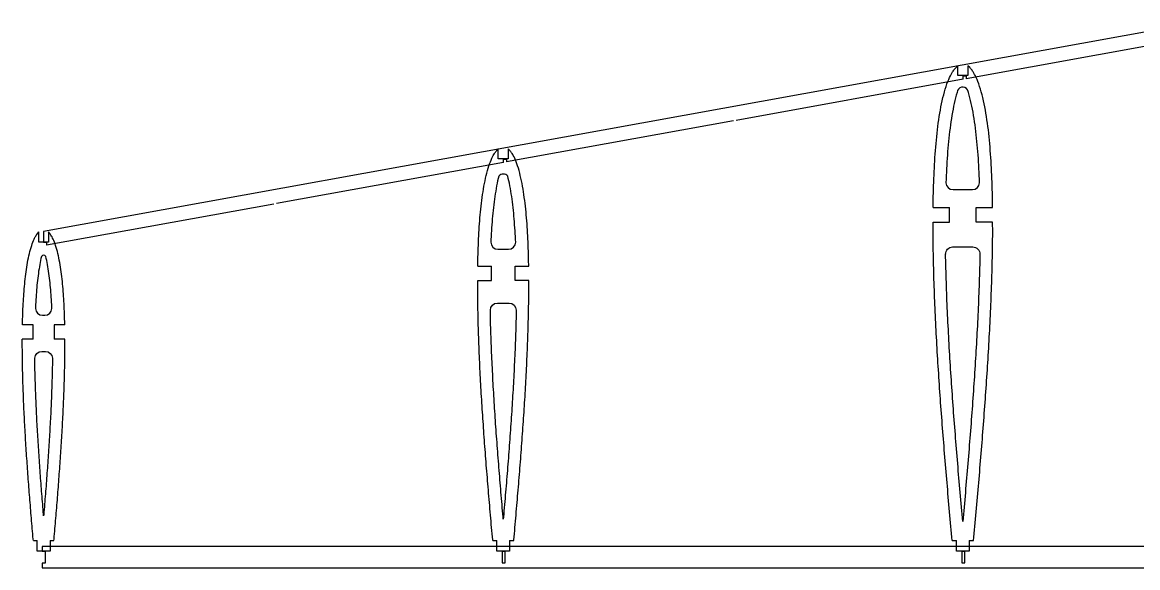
# Model space of a CAD drawing. Header units: millimetres. Extents: x 126 to 551, y 135 to 428.
# Drawn here: x 407.28 to 454.6, y 134.75 to 157.9 of the extents above; entities that cross this region are included whole.
import ezdxf

# ---------------------------------------------------------------- set-up
doc = ezdxf.new("R2010")
doc.units = ezdxf.units.MM
doc.layers.add('7', color=7, linetype='Continuous')

msp = doc.modelspace()

# ---------------------------------------------------------------- linework, layer by layer
for p, q in [((457.234, 157.905), (408.184, 149.024)), ((456.964, 157.256), (447.319, 155.507)), ((446.974, 155.642), (446.974, 156.062)), ((447.394, 156.062), (447.394, 155.642)), ((447.199, 155.486), (437.569, 153.74)), ((447.394, 155.642), (446.974, 155.642)), ((447.199, 155.486), (447.199, 155.633)), ((447.199, 155.633), (447.319, 155.633)), ((447.319, 155.633), (447.319, 155.507)), ((437.449, 153.719), (427.819, 151.973)), ((427.474, 152.107), (427.474, 152.534)), ((427.894, 152.534), (427.894, 152.107)), ((427.699, 151.952), (418.069, 150.206)), ((427.894, 152.107), (427.474, 152.107)), ((427.699, 151.952), (427.699, 152.099)), ((427.699, 152.099), (427.819, 152.099)), ((427.819, 152.099), (427.819, 151.973)), ((417.949, 150.184), (408.304, 148.436)), ((445.921, 150.037), (446.616, 150.037)), ((446.616, 149.42), (446.616, 150.037)), ((447.751, 149.42), (447.751, 150.037)), ((447.751, 150.037), (448.446, 150.037)), ((445.923, 149.42), (446.616, 149.42)), ((448.444, 149.42), (447.751, 149.42)), ((407.974, 148.565), (407.974, 149.009)), ((408.184, 149.024), (408.184, 148.565)), ((408.393, 149.004), (408.393, 148.565)), ((408.393, 148.565), (407.974, 148.565)), ((408.184, 148.565), (408.304, 148.565)), ((408.304, 148.565), (408.304, 148.436)), ((426.603, 147.554), (427.184, 147.554)), ((427.184, 146.937), (427.184, 147.554)), ((428.183, 146.937), (428.183, 147.554)), ((428.183, 147.554), (428.764, 147.554)), ((426.605, 146.937), (427.184, 146.937)), ((428.763, 146.937), (428.183, 146.937)), ((407.744, 145.052), (407.288, 145.052)), ((407.744, 144.452), (407.744, 145.052)), ((408.631, 145.052), (408.631, 144.452)), ((409.079, 145.052), (408.631, 145.052)), ((407.744, 144.452), (407.279, 144.452)), ((409.088, 144.452), (408.631, 144.452)), ((407.747, 135.902), (407.914, 135.902)), ((407.914, 135.452), (407.914, 135.902)), ((408.454, 135.902), (408.62, 135.902)), ((408.454, 135.902), (408.454, 135.452)), ((427.237, 135.902), (427.414, 135.902)), ((427.414, 135.452), (427.414, 135.902)), ((427.954, 135.902), (428.13, 135.902)), ((427.954, 135.902), (427.954, 135.452)), ((446.73, 135.902), (446.914, 135.902)), ((446.914, 135.452), (446.914, 135.902)), ((447.454, 135.902), (447.637, 135.902)), ((447.454, 135.902), (447.454, 135.452)), ((408.454, 135.452), (407.914, 135.452)), ((511.774, 135.647), (408.124, 135.647)), ((408.124, 135.647), (408.124, 135.452)), ((408.124, 135.452), (408.244, 135.452)), ((408.244, 135.452), (408.244, 134.942)), ((427.954, 135.452), (427.414, 135.452)), ((427.759, 135.437), (427.639, 135.437)), ((427.639, 135.437), (427.639, 134.957)), ((427.759, 134.957), (427.759, 135.437)), ((447.454, 135.452), (446.914, 135.452)), ((447.259, 135.437), (447.139, 135.437)), ((447.139, 135.437), (447.139, 134.957)), ((447.259, 134.957), (447.259, 135.437)), ((408.124, 134.942), (408.124, 134.747)), ((408.244, 134.942), (408.124, 134.942)), ((427.639, 134.957), (427.759, 134.957)), ((447.139, 134.957), (447.259, 134.957)), ((408.124, 134.747), (511.774, 134.747))]:
    msp.add_line(p, q)
for centre, radius, start, end in [((447.177, 154.919), 0.233, 12.6307, 157.8204), ((427.684, 151.213), 0.246, 39.9525, 140.0475), ((408.183, 147.897), 0.114, 35.7975, 144.2025)]:
    msp.add_arc(centre, radius, start, end)
at = {"layer": '7', "linetype": 'Continuous'}
for points in [[(445.921, 150.037), (445.921, 150.055), (445.923, 150.207), (445.926, 150.359), (445.929, 150.51), (445.932, 150.662), (445.936, 150.813), (445.941, 150.964), (445.946, 151.115), (445.951, 151.266), (445.958, 151.416), (445.964, 151.566), (445.972, 151.716), (445.98, 151.865), (445.989, 152.014), (445.998, 152.163), (446.009, 152.311), (446.02, 152.459), (446.032, 152.607), (446.044, 152.754), (446.058, 152.9), (446.073, 153.045), (446.088, 153.19), (446.105, 153.334), (446.122, 153.477), (446.141, 153.62), (446.161, 153.761), (446.182, 153.901), (446.205, 154.039), (446.229, 154.177), (446.254, 154.312), (446.281, 154.446), (446.309, 154.576), (446.339, 154.706), (446.37, 154.831), (446.403, 154.955), (446.437, 155.07), (446.473, 155.185), (446.508, 155.288), (446.546, 155.39), (446.581, 155.476), (446.619, 155.561), (446.651, 155.628), (446.686, 155.694), (446.715, 155.744), (446.746, 155.794), (446.771, 155.831), (446.797, 155.868), (446.819, 155.897), (446.841, 155.924), (446.86, 155.946), (446.879, 155.967), (446.896, 155.985), (446.974, 156.062)], [(448.446, 150.037), (448.444, 150.207), (448.441, 150.359), (448.438, 150.51), (448.435, 150.662), (448.431, 150.813), (448.426, 150.964), (448.421, 151.115), (448.416, 151.266), (448.41, 151.416), (448.403, 151.566), (448.395, 151.716), (448.387, 151.865), (448.378, 152.014), (448.369, 152.163), (448.359, 152.311), (448.347, 152.459), (448.336, 152.607), (448.323, 152.754), (448.309, 152.9), (448.295, 153.045), (448.279, 153.19), (448.263, 153.334), (448.245, 153.477), (448.226, 153.62), (448.206, 153.761), (448.185, 153.901), (448.162, 154.039), (448.138, 154.177), (448.113, 154.312), (448.086, 154.446), (448.058, 154.576), (448.028, 154.706), (447.997, 154.831), (447.964, 154.955), (447.93, 155.07), (447.894, 155.185), (447.859, 155.288), (447.821, 155.39), (447.786, 155.476), (447.749, 155.561), (447.716, 155.628), (447.681, 155.694), (447.652, 155.744), (447.622, 155.794), (447.597, 155.831), (447.57, 155.868), (447.548, 155.897), (447.526, 155.924), (447.507, 155.946), (447.488, 155.967), (447.471, 155.985), (447.394, 156.062)], [(446.961, 155.007), (446.934, 154.919), (446.903, 154.814), (446.873, 154.699), (446.844, 154.584), (446.815, 154.462), (446.789, 154.339), (446.764, 154.212), (446.739, 154.083), (446.717, 153.952), (446.695, 153.82), (446.675, 153.684), (446.655, 153.549), (446.637, 153.41), (446.62, 153.272), (446.604, 153.132), (446.589, 152.991), (446.574, 152.849), (446.561, 152.707), (446.549, 152.563), (446.537, 152.419), (446.526, 152.274), (446.516, 152.128), (446.507, 151.982), (446.498, 151.836), (446.49, 151.689), (446.483, 151.541), (446.476, 151.393), (446.47, 151.245), (446.464, 151.097), (446.464, 151.09)], [(447.891, 151.09), (447.891, 151.097), (447.885, 151.245), (447.879, 151.393), (447.872, 151.541), (447.865, 151.689), (447.857, 151.836), (447.848, 151.982), (447.839, 152.128), (447.829, 152.274), (447.818, 152.419), (447.806, 152.563), (447.794, 152.707), (447.781, 152.849), (447.766, 152.991), (447.751, 153.132), (447.735, 153.272), (447.718, 153.41), (447.7, 153.549), (447.68, 153.684), (447.66, 153.82), (447.638, 153.952), (447.616, 154.083), (447.591, 154.212), (447.566, 154.339), (447.54, 154.462), (447.511, 154.584), (447.482, 154.699), (447.452, 154.814), (447.421, 154.919), (447.394, 155.007)], [(426.603, 147.554), (426.605, 147.67), (426.608, 147.8), (426.611, 147.93), (426.614, 148.059), (426.618, 148.189), (426.622, 148.318), (426.627, 148.447), (426.633, 148.576), (426.639, 148.705), (426.645, 148.833), (426.652, 148.961), (426.659, 149.089), (426.667, 149.217), (426.676, 149.344), (426.686, 149.471), (426.696, 149.597), (426.707, 149.723), (426.719, 149.848), (426.731, 149.973), (426.745, 150.097), (426.759, 150.221), (426.774, 150.343), (426.79, 150.465), (426.807, 150.586), (426.825, 150.706), (426.845, 150.825), (426.865, 150.943), (426.887, 151.058), (426.91, 151.174), (426.934, 151.285), (426.96, 151.397), (426.986, 151.503), (427.015, 151.609), (427.044, 151.709), (427.075, 151.807), (427.105, 151.895), (427.137, 151.983), (427.167, 152.056), (427.199, 152.129), (427.227, 152.186), (427.257, 152.243), (427.282, 152.286), (427.308, 152.329), (427.33, 152.361), (427.352, 152.393), (427.371, 152.417), (427.39, 152.441), (427.406, 152.459), (427.474, 152.534)], [(428.764, 147.554), (428.759, 147.8), (428.756, 147.93), (428.753, 148.059), (428.749, 148.189), (428.745, 148.318), (428.74, 148.447), (428.735, 148.576), (428.729, 148.705), (428.722, 148.833), (428.715, 148.961), (428.708, 149.089), (428.7, 149.217), (428.691, 149.344), (428.681, 149.471), (428.671, 149.597), (428.66, 149.723), (428.649, 149.848), (428.636, 149.973), (428.623, 150.097), (428.608, 150.221), (428.593, 150.343), (428.577, 150.465), (428.56, 150.586), (428.542, 150.706), (428.523, 150.825), (428.502, 150.943), (428.48, 151.058), (428.457, 151.174), (428.433, 151.285), (428.407, 151.397), (428.381, 151.503), (428.352, 151.609), (428.323, 151.709), (428.293, 151.807), (428.262, 151.895), (428.23, 151.983), (428.2, 152.056), (428.168, 152.129), (428.14, 152.186), (428.11, 152.243), (428.085, 152.286), (428.059, 152.329), (428.037, 152.361), (428.015, 152.393), (427.996, 152.417), (427.977, 152.441), (427.961, 152.459), (427.894, 152.534)], [(427.495, 151.372), (427.47, 151.274), (427.446, 151.171), (427.424, 151.067), (427.402, 150.959), (427.382, 150.849), (427.362, 150.737), (427.344, 150.625), (427.327, 150.51), (427.31, 150.394), (427.295, 150.276), (427.28, 150.158), (427.266, 150.039), (427.253, 149.919), (427.241, 149.797), (427.23, 149.675), (427.219, 149.553), (427.209, 149.43), (427.2, 149.306), (427.191, 149.182), (427.183, 149.057), (427.176, 148.931), (427.169, 148.806), (427.163, 148.68), (427.158, 148.564)], [(428.21, 148.564), (428.204, 148.68), (428.198, 148.806), (428.191, 148.931), (428.184, 149.057), (428.176, 149.182), (428.167, 149.306), (428.158, 149.43), (428.148, 149.553), (428.137, 149.675), (428.126, 149.797), (428.114, 149.919), (428.101, 150.039), (428.087, 150.158), (428.073, 150.276), (428.057, 150.394), (428.041, 150.51), (428.023, 150.625), (428.005, 150.737), (427.985, 150.849), (427.965, 150.959), (427.943, 151.067), (427.921, 151.171), (427.897, 151.274), (427.872, 151.372)], [(446.73, 135.902), (446.717, 136.039), (446.703, 136.194), (446.689, 136.348), (446.675, 136.503), (446.661, 136.657), (446.647, 136.811), (446.633, 136.966), (446.619, 137.12), (446.605, 137.275), (446.592, 137.429), (446.578, 137.584), (446.564, 137.738), (446.551, 137.893), (446.538, 138.048), (446.524, 138.202), (446.511, 138.357), (446.498, 138.511), (446.485, 138.666), (446.472, 138.82), (446.459, 138.975), (446.446, 139.129), (446.433, 139.284), (446.42, 139.439), (446.407, 139.593), (446.395, 139.748), (446.382, 139.902), (446.37, 140.057), (446.358, 140.211), (446.346, 140.366), (446.333, 140.52), (446.321, 140.675), (446.31, 140.829), (446.298, 140.983), (446.286, 141.138), (446.274, 141.292), (446.263, 141.447), (446.252, 141.601), (446.24, 141.755), (446.229, 141.91), (446.218, 142.064), (446.207, 142.218), (446.197, 142.373), (446.186, 142.527), (446.176, 142.681), (446.166, 142.835), (446.156, 142.99), (446.146, 143.144), (446.136, 143.298), (446.126, 143.452), (446.117, 143.606), (446.108, 143.76), (446.098, 143.914), (446.089, 144.069), (446.081, 144.223), (446.072, 144.377), (446.064, 144.531), (446.056, 144.685), (446.047, 144.839), (446.04, 144.993), (446.032, 145.147), (446.025, 145.301), (446.017, 145.455), (446.01, 145.609), (446.004, 145.763), (445.997, 145.917), (445.991, 146.07), (445.985, 146.224), (445.979, 146.378), (445.973, 146.532), (445.968, 146.686), (445.962, 146.839), (445.957, 146.993), (445.953, 147.147), (445.948, 147.301), (445.944, 147.454), (445.94, 147.608), (445.937, 147.761), (445.933, 147.915), (445.93, 148.068), (445.928, 148.221), (445.925, 148.375), (445.923, 148.528), (445.921, 148.681), (445.92, 148.834), (445.919, 148.987), (445.918, 149.14), (445.923, 149.42)], [(447.637, 135.902), (447.65, 136.039), (447.664, 136.194), (447.678, 136.348), (447.692, 136.503), (447.706, 136.657), (447.72, 136.811), (447.734, 136.966), (447.748, 137.12), (447.762, 137.275), (447.776, 137.429), (447.789, 137.584), (447.803, 137.738), (447.816, 137.893), (447.83, 138.048), (447.843, 138.202), (447.856, 138.357), (447.869, 138.511), (447.883, 138.666), (447.896, 138.82), (447.909, 138.975), (447.922, 139.129), (447.934, 139.284), (447.947, 139.439), (447.96, 139.593), (447.972, 139.748), (447.985, 139.902), (447.997, 140.057), (448.01, 140.211), (448.022, 140.366), (448.034, 140.52), (448.046, 140.675), (448.058, 140.829), (448.07, 140.983), (448.081, 141.138), (448.093, 141.292), (448.104, 141.447), (448.116, 141.601), (448.127, 141.755), (448.138, 141.91), (448.149, 142.064), (448.16, 142.218), (448.17, 142.373), (448.181, 142.527), (448.191, 142.681), (448.201, 142.835), (448.212, 142.99), (448.221, 143.144), (448.231, 143.298), (448.241, 143.452), (448.25, 143.606), (448.26, 143.76), (448.269, 143.914), (448.278, 144.069), (448.287, 144.223), (448.295, 144.377), (448.304, 144.531), (448.312, 144.685), (448.32, 144.839), (448.327, 144.993), (448.335, 145.147), (448.343, 145.301), (448.35, 145.455), (448.357, 145.609), (448.364, 145.763), (448.37, 145.917), (448.376, 146.07), (448.383, 146.224), (448.389, 146.378), (448.394, 146.532), (448.4, 146.686), (448.405, 146.839), (448.41, 146.993), (448.414, 147.147), (448.419, 147.301), (448.423, 147.454), (448.427, 147.608), (448.431, 147.761), (448.434, 147.915), (448.437, 148.068), (448.44, 148.221), (448.442, 148.375), (448.444, 148.528), (448.446, 148.681), (448.448, 148.834), (448.449, 148.987), (448.444, 149.42)], [(407.288, 145.052), (407.289, 145.197), (407.292, 145.305), (407.296, 145.413), (407.299, 145.521), (407.303, 145.629), (407.308, 145.736), (407.312, 145.843), (407.318, 145.95), (407.324, 146.057), (407.33, 146.164), (407.337, 146.27), (407.344, 146.376), (407.352, 146.481), (407.36, 146.587), (407.37, 146.692), (407.379, 146.796), (407.39, 146.9), (407.401, 147.003), (407.413, 147.107), (407.425, 147.209), (407.439, 147.311), (407.453, 147.411), (407.468, 147.511), (407.484, 147.61), (407.501, 147.709), (407.519, 147.805), (407.539, 147.901), (407.559, 147.994), (407.58, 148.087), (407.602, 148.176), (407.626, 148.264), (407.65, 148.347), (407.676, 148.429), (407.701, 148.503), (407.728, 148.575), (407.753, 148.637), (407.78, 148.697), (407.803, 148.745), (407.828, 148.792), (407.849, 148.828), (407.871, 148.864), (407.888, 148.891), (407.974, 149.009)], [(409.079, 145.052), (409.078, 145.197), (409.075, 145.305), (409.071, 145.413), (409.068, 145.521), (409.064, 145.629), (409.059, 145.736), (409.054, 145.843), (409.049, 145.95), (409.043, 146.057), (409.037, 146.164), (409.03, 146.27), (409.023, 146.376), (409.015, 146.481), (409.007, 146.587), (408.997, 146.692), (408.988, 146.796), (408.977, 146.9), (408.966, 147.003), (408.954, 147.107), (408.942, 147.209), (408.928, 147.311), (408.914, 147.411), (408.899, 147.511), (408.883, 147.61), (408.865, 147.709), (408.847, 147.805), (408.828, 147.901), (408.808, 147.994), (408.787, 148.087), (408.765, 148.176), (408.741, 148.264), (408.717, 148.347), (408.691, 148.429), (408.666, 148.503), (408.639, 148.575), (408.614, 148.637), (408.587, 148.697), (408.564, 148.745), (408.539, 148.792), (408.518, 148.828), (408.496, 148.864), (408.478, 148.891), (408.46, 148.917), (408.393, 149.004)], [(408.09, 147.964), (408.071, 147.879), (408.053, 147.794), (408.035, 147.705), (408.018, 147.615), (408.002, 147.523), (407.987, 147.43), (407.972, 147.335), (407.959, 147.239), (407.946, 147.142), (407.934, 147.044), (407.922, 146.945), (407.912, 146.846), (407.902, 146.745), (407.892, 146.645), (407.883, 146.543), (407.875, 146.441), (407.867, 146.338), (407.86, 146.235), (407.854, 146.132), (407.848, 146.027), (407.842, 145.923), (407.837, 145.819), (407.834, 145.756)], [(408.533, 145.756), (408.53, 145.819), (408.525, 145.923), (408.519, 146.027), (408.513, 146.132), (408.506, 146.235), (408.499, 146.338), (408.491, 146.441), (408.483, 146.543), (408.474, 146.645), (408.465, 146.745), (408.455, 146.846), (408.444, 146.945), (408.433, 147.044), (408.421, 147.142), (408.408, 147.239), (408.394, 147.335), (408.38, 147.43), (408.365, 147.523), (408.349, 147.615), (408.332, 147.705), (408.314, 147.794), (408.296, 147.879), (408.276, 147.964)], [(427.237, 135.902), (427.235, 135.924), (427.223, 136.057), (427.211, 136.189), (427.2, 136.322), (427.188, 136.454), (427.176, 136.586), (427.164, 136.719), (427.153, 136.851), (427.141, 136.984), (427.13, 137.116), (427.118, 137.249), (427.107, 137.381), (427.096, 137.514), (427.084, 137.646), (427.073, 137.779), (427.062, 137.911), (427.051, 138.044), (427.04, 138.176), (427.029, 138.309), (427.018, 138.441), (427.008, 138.574), (426.997, 138.706), (426.986, 138.839), (426.976, 138.971), (426.965, 139.103), (426.955, 139.236), (426.945, 139.368), (426.934, 139.501), (426.924, 139.633), (426.914, 139.765), (426.904, 139.898), (426.894, 140.03), (426.885, 140.162), (426.875, 140.295), (426.866, 140.427), (426.856, 140.559), (426.847, 140.692), (426.838, 140.824), (426.829, 140.956), (426.82, 141.088), (426.811, 141.22), (426.802, 141.353), (426.794, 141.485), (426.785, 141.617), (426.777, 141.749), (426.769, 141.881), (426.761, 142.013), (426.753, 142.146), (426.746, 142.278), (426.738, 142.41), (426.731, 142.542), (426.724, 142.674), (426.716, 142.806), (426.71, 142.938), (426.703, 143.07), (426.696, 143.202), (426.69, 143.334), (426.684, 143.466), (426.678, 143.598), (426.672, 143.73), (426.666, 143.862), (426.661, 143.994), (426.656, 144.126), (426.651, 144.258), (426.646, 144.389), (426.641, 144.521), (426.637, 144.653), (426.633, 144.785), (426.628, 144.917), (426.625, 145.048), (426.621, 145.18), (426.618, 145.311), (426.615, 145.443), (426.612, 145.575), (426.609, 145.706), (426.607, 145.838), (426.605, 145.969), (426.603, 146.1), (426.601, 146.231), (426.6, 146.363), (426.599, 146.494), (426.599, 146.625), (426.598, 146.756), (426.605, 146.937)], [(428.13, 135.902), (428.132, 135.924), (428.144, 136.057), (428.156, 136.189), (428.168, 136.322), (428.179, 136.454), (428.191, 136.586), (428.203, 136.719), (428.214, 136.851), (428.226, 136.984), (428.237, 137.116), (428.249, 137.249), (428.26, 137.381), (428.271, 137.514), (428.283, 137.646), (428.294, 137.779), (428.305, 137.911), (428.316, 138.044), (428.327, 138.176), (428.338, 138.309), (428.349, 138.441), (428.36, 138.574), (428.37, 138.706), (428.381, 138.839), (428.392, 138.971), (428.402, 139.103), (428.412, 139.236), (428.423, 139.368), (428.433, 139.501), (428.443, 139.633), (428.453, 139.765), (428.463, 139.898), (428.473, 140.03), (428.482, 140.162), (428.492, 140.295), (428.502, 140.427), (428.511, 140.559), (428.52, 140.692), (428.529, 140.824), (428.538, 140.956), (428.547, 141.088), (428.556, 141.22), (428.565, 141.353), (428.573, 141.485), (428.582, 141.617), (428.59, 141.749), (428.598, 141.881), (428.606, 142.013), (428.614, 142.146), (428.622, 142.278), (428.629, 142.41), (428.637, 142.542), (428.644, 142.674), (428.651, 142.806), (428.658, 142.938), (428.664, 143.07), (428.671, 143.202), (428.677, 143.334), (428.683, 143.466), (428.689, 143.598), (428.695, 143.73), (428.701, 143.862), (428.706, 143.994), (428.711, 144.126), (428.716, 144.258), (428.721, 144.389), (428.726, 144.521), (428.73, 144.653), (428.735, 144.785), (428.739, 144.917), (428.743, 145.048), (428.746, 145.18), (428.749, 145.311), (428.752, 145.443), (428.755, 145.575), (428.758, 145.706), (428.76, 145.838), (428.763, 145.969), (428.764, 146.1), (428.766, 146.231), (428.767, 146.363), (428.768, 146.494), (428.769, 146.625), (428.763, 146.937)], [(407.747, 135.902), (407.741, 135.964), (407.731, 136.074), (407.722, 136.185), (407.712, 136.295), (407.703, 136.406), (407.694, 136.516), (407.684, 136.626), (407.675, 136.737), (407.665, 136.848), (407.656, 136.958), (407.647, 137.068), (407.638, 137.179), (407.629, 137.289), (407.62, 137.4), (407.611, 137.51), (407.602, 137.62), (407.593, 137.731), (407.585, 137.841), (407.576, 137.951), (407.568, 138.062), (407.559, 138.172), (407.551, 138.282), (407.542, 138.393), (407.534, 138.503), (407.526, 138.613), (407.518, 138.724), (407.51, 138.834), (407.502, 138.944), (407.494, 139.054), (407.486, 139.165), (407.478, 139.275), (407.471, 139.385), (407.463, 139.495), (407.456, 139.605), (407.449, 139.716), (407.442, 139.826), (407.435, 139.936), (407.428, 140.046), (407.421, 140.156), (407.415, 140.266), (407.408, 140.376), (407.402, 140.487), (407.395, 140.597), (407.389, 140.707), (407.383, 140.817), (407.377, 140.927), (407.372, 141.037), (407.366, 141.147), (407.361, 141.257), (407.355, 141.367), (407.35, 141.477), (407.345, 141.587), (407.34, 141.697), (407.336, 141.807), (407.331, 141.917), (407.327, 142.027), (407.323, 142.137), (407.319, 142.247), (407.315, 142.356), (407.311, 142.466), (407.307, 142.576), (407.304, 142.686), (407.301, 142.796), (407.298, 142.905), (407.295, 143.015), (407.293, 143.125), (407.29, 143.234), (407.288, 143.344), (407.286, 143.454), (407.284, 143.563), (407.283, 143.673), (407.281, 143.782), (407.28, 143.891), (407.28, 144.001), (407.279, 144.11), (407.279, 144.219), (407.279, 144.328), (407.279, 144.452)], [(408.62, 135.902), (408.626, 135.964), (408.635, 136.074), (408.645, 136.185), (408.655, 136.295), (408.664, 136.406), (408.673, 136.516), (408.683, 136.626), (408.692, 136.737), (408.702, 136.848), (408.711, 136.958), (408.72, 137.068), (408.729, 137.179), (408.738, 137.289), (408.747, 137.4), (408.756, 137.51), (408.765, 137.62), (408.774, 137.731), (408.782, 137.841), (408.791, 137.951), (408.799, 138.062), (408.808, 138.172), (408.816, 138.282), (408.825, 138.393), (408.833, 138.503), (408.841, 138.613), (408.849, 138.724), (408.857, 138.834), (408.865, 138.944), (408.873, 139.054), (408.881, 139.165), (408.889, 139.275), (408.896, 139.385), (408.903, 139.495), (408.911, 139.605), (408.918, 139.716), (408.925, 139.826), (408.932, 139.936), (408.939, 140.046), (408.946, 140.156), (408.952, 140.266), (408.959, 140.376), (408.965, 140.487), (408.972, 140.597), (408.978, 140.707), (408.984, 140.817), (408.99, 140.927), (408.995, 141.037), (409.001, 141.147), (409.006, 141.257), (409.011, 141.367), (409.017, 141.477), (409.022, 141.587), (409.027, 141.697), (409.031, 141.807), (409.036, 141.917), (409.04, 142.027), (409.044, 142.137), (409.048, 142.247), (409.052, 142.356), (409.056, 142.466), (409.06, 142.576), (409.063, 142.686), (409.066, 142.796), (409.069, 142.905), (409.072, 143.015), (409.074, 143.125), (409.077, 143.234), (409.079, 143.344), (409.081, 143.454), (409.083, 143.563), (409.084, 143.673), (409.085, 143.782), (409.087, 143.891), (409.087, 144.001), (409.088, 144.11), (409.088, 144.219), (409.088, 144.452)]]:
    msp.add_lwpolyline(points, dxfattribs=at)
for points in [[(446.464, 151.09, 0.405719), (446.764, 150.799), (447.591, 150.799, 0.405719), (447.891, 151.09, 0.405719)], [(427.158, 148.564, 0.409078), (427.457, 148.269), (427.91, 148.269, 0.409078), (428.21, 148.564)], [(407.834, 145.756, 0.402337), (408.134, 145.468), (408.233, 145.468, 0.402337), (408.533, 145.756)]]:
    msp.add_lwpolyline(points, format="xyb", dxfattribs=at)
for points in [[(447.177, 136.704), (447.177, 136.704), (447.164, 136.859), (447.15, 137.013), (447.136, 137.167), (447.122, 137.321), (447.108, 137.476), (447.095, 137.63), (447.081, 137.784), (447.068, 137.938), (447.055, 138.093), (447.041, 138.247), (447.028, 138.401), (447.015, 138.556), (447.002, 138.71), (446.989, 138.865), (446.976, 139.019), (446.963, 139.173), (446.95, 139.327), (446.937, 139.482), (446.925, 139.636), (446.912, 139.79), (446.9, 139.944), (446.887, 140.099), (446.875, 140.253), (446.863, 140.407), (446.851, 140.561), (446.839, 140.715), (446.827, 140.869), (446.815, 141.023), (446.803, 141.177), (446.792, 141.331), (446.78, 141.485), (446.769, 141.639), (446.758, 141.793), (446.747, 141.947), (446.736, 142.101), (446.725, 142.255), (446.715, 142.408), (446.704, 142.562), (446.694, 142.716), (446.683, 142.87), (446.673, 143.024), (446.664, 143.177), (446.654, 143.331), (446.644, 143.484), (446.635, 143.638), (446.626, 143.792), (446.616, 143.945), (446.607, 144.099), (446.599, 144.252), (446.59, 144.405), (446.582, 144.559), (446.574, 144.712), (446.566, 144.866), (446.558, 145.019), (446.55, 145.172), (446.543, 145.326), (446.536, 145.479), (446.529, 145.632), (446.522, 145.785), (446.515, 145.938), (446.509, 146.092), (446.503, 146.245), (446.497, 146.398), (446.491, 146.551), (446.486, 146.704), (446.481, 146.857), (446.476, 147.01), (446.471, 147.163), (446.467, 147.315), (446.463, 147.468), (446.459, 147.621), (446.455, 147.773), (446.452, 147.926), (446.449, 148.078), (446.449, 148.061, -0.419379), (446.749, 148.366), (447.606, 148.366, -0.420069), (447.906, 148.06), (447.903, 147.926), (447.9, 147.773), (447.896, 147.621), (447.892, 147.468), (447.888, 147.315), (447.884, 147.163), (447.879, 147.01), (447.874, 146.857), (447.869, 146.704), (447.864, 146.551), (447.858, 146.398), (447.852, 146.245), (447.846, 146.092), (447.84, 145.938), (447.833, 145.785), (447.826, 145.632), (447.819, 145.479), (447.812, 145.326), (447.805, 145.172), (447.797, 145.019), (447.789, 144.866), (447.781, 144.712), (447.773, 144.559), (447.765, 144.405), (447.756, 144.252), (447.748, 144.099), (447.739, 143.945), (447.729, 143.792), (447.72, 143.638), (447.711, 143.484), (447.701, 143.331), (447.691, 143.177), (447.682, 143.024), (447.672, 142.87), (447.661, 142.716), (447.651, 142.562), (447.64, 142.408), (447.63, 142.255), (447.619, 142.101), (447.608, 141.947), (447.597, 141.793), (447.586, 141.639), (447.575, 141.485), (447.563, 141.331), (447.552, 141.177), (447.54, 141.023), (447.528, 140.869), (447.516, 140.715), (447.504, 140.561), (447.492, 140.407), (447.48, 140.253), (447.468, 140.099), (447.455, 139.944), (447.443, 139.79), (447.43, 139.636), (447.418, 139.482), (447.405, 139.327), (447.392, 139.173), (447.379, 139.019), (447.366, 138.865), (447.353, 138.71), (447.34, 138.556), (447.327, 138.401), (447.314, 138.247), (447.3, 138.093), (447.287, 137.938), (447.274, 137.784), (447.26, 137.63), (447.247, 137.476), (447.233, 137.321), (447.219, 137.167), (447.205, 137.013), (447.191, 136.859), (447.178, 136.704)], [(428.232, 145.685), (428.23, 145.586), (428.228, 145.455), (428.224, 145.324), (428.221, 145.194), (428.218, 145.063), (428.214, 144.932), (428.21, 144.801), (428.206, 144.67), (428.201, 144.54), (428.197, 144.408), (428.192, 144.277), (428.187, 144.146), (428.182, 144.015), (428.176, 143.884), (428.171, 143.753), (428.165, 143.621), (428.159, 143.49), (428.153, 143.359), (428.146, 143.227), (428.14, 143.096), (428.133, 142.965), (428.126, 142.834), (428.119, 142.702), (428.112, 142.57), (428.105, 142.439), (428.097, 142.308), (428.09, 142.176), (428.082, 142.045), (428.074, 141.913), (428.066, 141.781), (428.058, 141.65), (428.049, 141.518), (428.041, 141.387), (428.032, 141.255), (428.024, 141.124), (428.015, 140.992), (428.006, 140.86), (427.996, 140.728), (427.987, 140.596), (427.978, 140.464), (427.968, 140.332), (427.959, 140.201), (427.949, 140.069), (427.939, 139.937), (427.93, 139.805), (427.919, 139.673), (427.909, 139.541), (427.899, 139.409), (427.889, 139.277), (427.879, 139.145), (427.868, 139.012), (427.858, 138.88), (427.847, 138.748), (427.836, 138.616), (427.826, 138.484), (427.815, 138.352), (427.804, 138.22), (427.793, 138.087), (427.782, 137.955), (427.771, 137.823), (427.76, 137.691), (427.748, 137.558), (427.737, 137.426), (427.726, 137.293), (427.714, 137.161), (427.703, 137.029), (427.691, 136.897), (427.684, 136.809), (427.676, 136.897), (427.664, 137.029), (427.653, 137.161), (427.641, 137.293), (427.63, 137.426), (427.619, 137.558), (427.607, 137.691), (427.596, 137.823), (427.585, 137.955), (427.574, 138.087), (427.563, 138.22), (427.552, 138.352), (427.542, 138.484), (427.531, 138.616), (427.52, 138.748), (427.509, 138.88), (427.499, 139.012), (427.489, 139.145), (427.478, 139.277), (427.468, 139.409), (427.458, 139.541), (427.448, 139.673), (427.438, 139.805), (427.428, 139.937), (427.418, 140.069), (427.408, 140.201), (427.399, 140.332), (427.389, 140.464), (427.38, 140.596), (427.371, 140.728), (427.361, 140.86), (427.353, 140.992), (427.344, 141.124), (427.335, 141.255), (427.326, 141.387), (427.318, 141.518), (427.309, 141.65), (427.301, 141.781), (427.293, 141.913), (427.285, 142.045), (427.277, 142.176), (427.27, 142.308), (427.262, 142.439), (427.255, 142.57), (427.248, 142.702), (427.241, 142.834), (427.234, 142.965), (427.227, 143.096), (427.221, 143.227), (427.215, 143.359), (427.208, 143.49), (427.202, 143.621), (427.196, 143.753), (427.191, 143.884), (427.186, 144.015), (427.18, 144.146), (427.175, 144.277), (427.171, 144.408), (427.166, 144.54), (427.161, 144.67), (427.157, 144.801), (427.153, 144.932), (427.149, 145.063), (427.146, 145.194), (427.143, 145.324), (427.14, 145.455), (427.137, 145.586), (427.135, 145.685, -0.412437), (427.435, 145.983), (427.932, 145.983, -0.412437)], [(407.808, 143.642, -0.402664), (408.108, 143.93), (408.259, 143.93, -0.402664), (408.558, 143.642), (408.557, 143.571), (408.556, 143.462), (408.554, 143.354), (408.552, 143.246), (408.549, 143.137), (408.547, 143.028), (408.544, 142.919), (408.541, 142.81), (408.538, 142.701), (408.535, 142.593), (408.531, 142.483), (408.527, 142.374), (408.523, 142.266), (408.52, 142.156), (408.515, 142.047), (408.511, 141.938), (408.506, 141.829), (408.502, 141.72), (408.497, 141.611), (408.492, 141.501), (408.487, 141.392), (408.482, 141.282), (408.476, 141.173), (408.471, 141.064), (408.465, 140.955), (408.459, 140.845), (408.453, 140.735), (408.447, 140.626), (408.441, 140.517), (408.434, 140.407), (408.428, 140.298), (408.421, 140.188), (408.415, 140.078), (408.408, 139.969), (408.401, 139.86), (408.394, 139.75), (408.387, 139.64), (408.379, 139.53), (408.372, 139.421), (408.365, 139.311), (408.357, 139.201), (408.349, 139.091), (408.341, 138.982), (408.333, 138.872), (408.325, 138.762), (408.317, 138.652), (408.309, 138.542), (408.301, 138.433), (408.293, 138.323), (408.284, 138.212), (408.276, 138.102), (408.267, 137.992), (408.259, 137.883), (408.25, 137.773), (408.241, 137.662), (408.232, 137.552), (408.224, 137.442), (408.215, 137.332), (408.206, 137.222), (408.196, 137.112), (408.187, 137.001), (408.183, 136.953), (408.179, 137.001), (408.17, 137.112), (408.161, 137.222), (408.152, 137.332), (408.143, 137.442), (408.134, 137.552), (408.125, 137.662), (408.117, 137.773), (408.108, 137.883), (408.099, 137.992), (408.091, 138.102), (408.082, 138.212), (408.074, 138.323), (408.065, 138.433), (408.057, 138.542), (408.049, 138.652), (408.041, 138.762), (408.033, 138.872), (408.025, 138.982), (408.017, 139.091), (408.01, 139.201), (408.002, 139.311), (407.995, 139.421), (407.987, 139.53), (407.98, 139.64), (407.973, 139.75), (407.966, 139.86), (407.959, 139.969), (407.952, 140.078), (407.945, 140.188), (407.939, 140.298), (407.932, 140.407), (407.926, 140.517), (407.919, 140.626), (407.913, 140.735), (407.907, 140.845), (407.901, 140.955), (407.896, 141.064), (407.89, 141.173), (407.885, 141.282), (407.88, 141.392), (407.874, 141.501), (407.869, 141.611), (407.865, 141.72), (407.86, 141.829), (407.856, 141.938), (407.851, 142.047), (407.847, 142.156), (407.843, 142.266), (407.839, 142.374), (407.835, 142.483), (407.832, 142.593), (407.829, 142.701), (407.825, 142.81), (407.822, 142.919), (407.82, 143.028), (407.817, 143.137), (407.815, 143.246), (407.813, 143.354), (407.811, 143.462), (407.809, 143.571)]]:
    msp.add_lwpolyline(points, format="xyb", close=True, dxfattribs=at)

doc.saveas('drawing.dxf')
